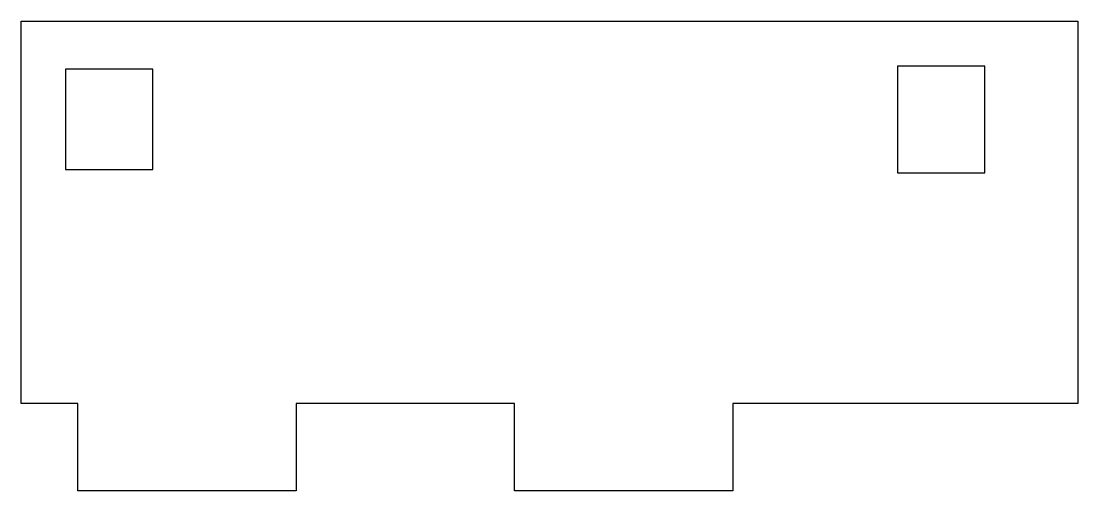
# Model space of a CAD drawing. Header units: inches. Extents: x -1.21 to 1.21, y 0.56 to 1.64.
import ezdxf

# ---------------------------------------------------------------- set-up
doc = ezdxf.new("R2010")
doc.units = ezdxf.units.IN
doc.layers.get('0').update_dxf_attribs({"linetype": 'CONTINUOUS'})

msp = doc.modelspace()

# ---------------------------------------------------------------- linework, layer by layer
for points in [[(-1.2104, 0.7594), (-1.2104, 1.6363), (1.2098, 1.6363), (1.2098, 0.7594), (0.4197, 0.7594), (0.4197, 0.5594), (-0.0803, 0.5594), (-0.0803, 0.7594), (-0.5803, 0.7594), (-0.5803, 0.5594), (-1.0803, 0.5594), (-1.0803, 0.7594)], [(-1.1087, 1.2962), (-0.9087, 1.2962), (-0.9087, 1.5261), (-1.1087, 1.5261)], [(0.7967, 1.2882), (0.9967, 1.2882), (0.9967, 1.5328), (0.7967, 1.5328)]]:
    msp.add_lwpolyline(points, close=True)

doc.saveas('drawing.dxf')
